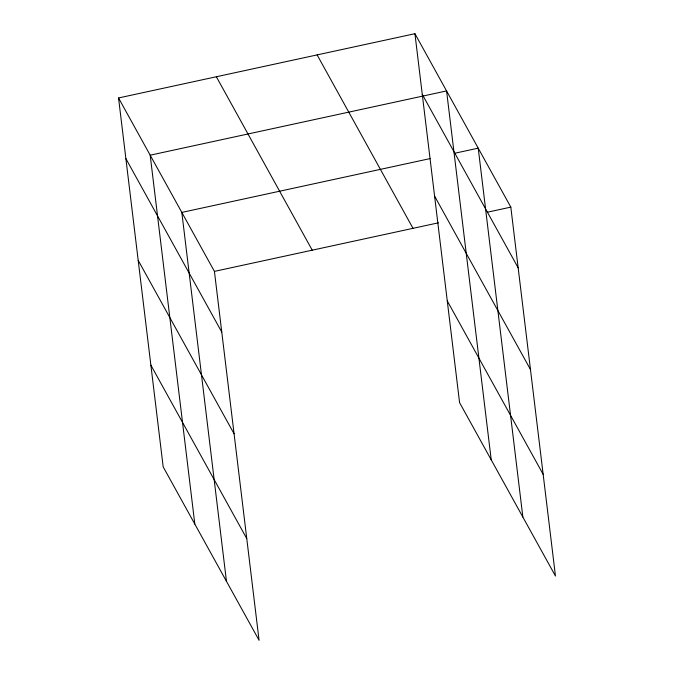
<?xml version="1.0" encoding="UTF-8"?>
<svg xmlns="http://www.w3.org/2000/svg" width="674" height="674" viewBox="0 0 674 674"><rect width="100%" height="100%" fill="white"/><g stroke="black" fill="none" stroke-linecap="round" stroke-linejoin="round"><path stroke-width="1.01" d="M118.54 97.957L214.425 271.386L259.069 640.3L163.184 466.871L118.54 97.957L414.931 33.7L510.816 207.129L555.46 576.043L459.575 402.614L414.931 33.7M430.332 158.542L181.82 212.42L226.464 581.333M454.781 153.242L478.22 148.162L522.864 517.076M214.425 271.386L438.479 222.808M487.386 212.209L510.816 207.129M422.278 94.385L518.163 267.814M434.587 196.1L530.472 369.529M317.125 54.906L413.01 228.334M447.266 300.899L543.151 474.328M216.354 76.752L312.231 250.18M125.886 158.643L221.763 332.071M138.195 260.358L234.072 433.786M150.875 365.156L246.76 538.585M491.22 459.845L446.576 90.931L150.184 155.189L194.828 524.102"/></g></svg>
